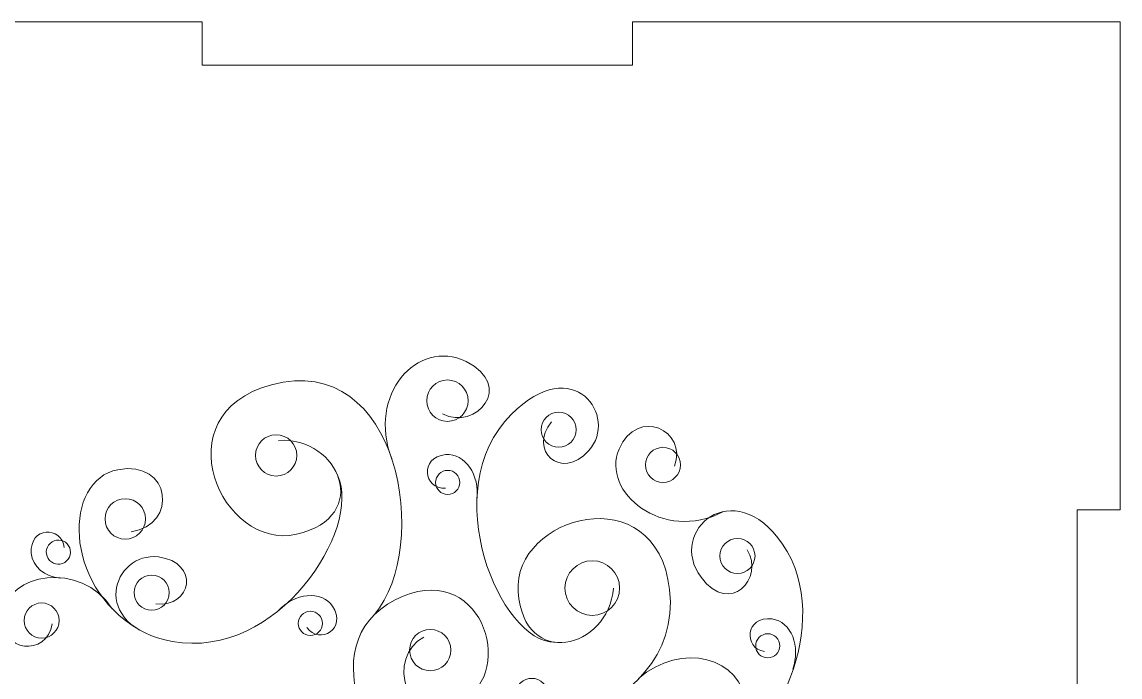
# Model space of a CAD drawing. Header units: millimetres. Extents: x 183 to 502, y -190 to 165.
# Drawn here: x 263.9 to 340.5, y 119.2 to 164.9 of the extents above; entities that cross this region are included whole.
import ezdxf

# ---------------------------------------------------------------- set-up
doc = ezdxf.new("R2010")
doc.units = ezdxf.units.MM
doc.header["$MEASUREMENT"] = 0
doc.layers.add('Camada 1', color=7, linetype='Continuous')

msp = doc.modelspace()

# ---------------------------------------------------------------- linework, layer by layer
at = {"layer": 'Camada 1', "color": 250, "lineweight": 20}
msp.add_open_spline([(337.5123, 40.8585), (337.5123, 40.8585), (337.5123, 70.8585), (337.5123, 70.8585), (337.5123, 70.8585), (337.5123, 70.8585), (340.5123, 70.8585), (340.5123, 70.8585), (340.5123, 70.8585), (340.5123, 70.8585), (340.5123, 100.8585), (340.5123, 100.8585), (340.5123, 100.8585), (340.5123, 100.8585), (337.5123, 100.8585), (337.5123, 100.8585), (337.5123, 100.8585), (337.5123, 100.8585), (337.5123, 130.8585), (337.5123, 130.8585), (337.5123, 130.8585), (337.5123, 130.8585), (340.5123, 130.8585), (340.5123, 130.8585), (340.5123, 130.8585), (340.5123, 130.8585), (340.5123, 164.8585), (340.5123, 164.8585), (340.5123, 164.8585), (340.5123, 164.8585), (337.5123, 164.8585), (337.5123, 164.8585), (337.5123, 164.8585), (337.5123, 164.8585), (306.5123, 164.8585), (306.5123, 164.8585), (306.5123, 164.8585), (306.5123, 164.8585), (306.5123, 161.8585), (306.5123, 161.8585), (306.5123, 161.8585), (306.5123, 161.8585), (276.5123, 161.8585), (276.5123, 161.8585), (276.5123, 161.8585), (276.5123, 161.8585), (276.5123, 164.8585), (276.5123, 164.8585), (276.5123, 164.8585), (276.5123, 164.8585), (246.5123, 164.8585), (246.5123, 164.8585), (246.5123, 164.8585), (246.5123, 164.8585), (246.5123, 161.8585), (246.5123, 161.8585), (246.5123, 161.8585), (246.5123, 161.8585), (216.5123, 161.8585), (216.5123, 161.8585), (216.5123, 161.8585), (216.5123, 161.8585), (216.5123, 164.8585), (216.5123, 164.8585), (216.5123, 164.8585), (216.5123, 164.8585), (185.5123, 164.8585), (185.5123, 164.8585), (185.5123, 164.8585), (185.5123, 164.8585), (182.5123, 164.8585), (182.5123, 164.8585), (182.5123, 164.8585), (182.5123, 164.8585), (182.5123, 130.8585), (182.5123, 130.8585), (182.5123, 130.8585), (182.5123, 130.8585), (185.5123, 130.8585), (185.5123, 130.8585), (185.5123, 130.8585), (185.5123, 130.8585), (185.5123, 100.8585), (185.5123, 100.8585), (185.5123, 100.8585), (185.5123, 100.8585), (182.5123, 100.8585), (182.5123, 100.8585), (182.5123, 100.8585), (182.5123, 100.8585), (182.5123, 70.8585), (182.5123, 70.8585), (182.5123, 70.8585), (182.5123, 70.8585), (185.5123, 70.8585), (185.5123, 70.8585), (185.5123, 70.8585), (185.5123, 70.8585), (185.5123, 40.8585), (185.5123, 40.8585), (185.5123, 40.8585), (185.5123, 40.8585), (182.5123, 40.8585), (182.5123, 40.8585), (182.5123, 40.8585), (182.5123, 40.8585), (182.5123, 6.8585), (182.5123, 6.8585), (182.5123, 6.8585), (182.5123, 6.8585), (185.5123, 6.8585), (185.5123, 6.8585), (185.5123, 6.8585), (185.5123, 6.8585), (216.5123, 6.8585), (216.5123, 6.8585), (216.5123, 6.8585), (216.5123, 6.8585), (216.5123, 9.8585), (216.5123, 9.8585), (216.5123, 9.8585), (216.5123, 9.8585), (246.5123, 9.8585), (246.5123, 9.8585), (246.5123, 9.8585), (246.5123, 9.8585), (246.5123, 6.8585), (246.5123, 6.8585), (246.5123, 6.8585), (246.5123, 6.8585), (276.5123, 6.8585), (276.5123, 6.8585), (276.5123, 6.8585), (276.5123, 6.8585), (276.5123, 9.8585), (276.5123, 9.8585), (276.5123, 9.8585), (276.5123, 9.8585), (306.5123, 9.8585), (306.5123, 9.8585), (306.5123, 9.8585), (306.5123, 9.8585), (306.5123, 6.8585), (306.5123, 6.8585), (306.5123, 6.8585), (306.5123, 6.8585), (337.5123, 6.8585), (337.5123, 6.8585), (337.5123, 6.8585), (337.5123, 6.8585), (340.5123, 6.8585), (340.5123, 6.8585), (340.5123, 6.8585), (340.5123, 6.8585), (340.5123, 40.8585), (340.5123, 40.8585), (340.5123, 40.8585), (340.5123, 40.8585), (337.5123, 40.8585), (337.5123, 40.8585)], degree=3, knots=[0, 0, 0, 0, 0.0243902, 0.0243902, 0.0243902, 0.0243902, 0.0487805, 0.0487805, 0.0487805, 0.0487805, 0.0731707, 0.0731707, 0.0731707, 0.0731707, 0.097561, 0.097561, 0.097561, 0.097561, 0.1219512, 0.1219512, 0.1219512, 0.1219512, 0.1463415, 0.1463415, 0.1463415, 0.1463415, 0.1707317, 0.1707317, 0.1707317, 0.1707317, 0.195122, 0.195122, 0.195122, 0.195122, 0.2195122, 0.2195122, 0.2195122, 0.2195122, 0.2439024, 0.2439024, 0.2439024, 0.2439024, 0.2682927, 0.2682927, 0.2682927, 0.2682927, 0.2926829, 0.2926829, 0.2926829, 0.2926829, 0.3170732, 0.3170732, 0.3170732, 0.3170732, 0.3414634, 0.3414634, 0.3414634, 0.3414634, 0.3658537, 0.3658537, 0.3658537, 0.3658537, 0.3902439, 0.3902439, 0.3902439, 0.3902439, 0.4146341, 0.4146341, 0.4146341, 0.4146341, 0.4390244, 0.4390244, 0.4390244, 0.4390244, 0.4634146, 0.4634146, 0.4634146, 0.4634146, 0.4878049, 0.4878049, 0.4878049, 0.4878049, 0.5121951, 0.5121951, 0.5121951, 0.5121951, 0.5365854, 0.5365854, 0.5365854, 0.5365854, 0.5609756, 0.5609756, 0.5609756, 0.5609756, 0.5853659, 0.5853659, 0.5853659, 0.5853659, 0.6097561, 0.6097561, 0.6097561, 0.6097561, 0.6341463, 0.6341463, 0.6341463, 0.6341463, 0.6585366, 0.6585366, 0.6585366, 0.6585366, 0.6829268, 0.6829268, 0.6829268, 0.6829268, 0.7073171, 0.7073171, 0.7073171, 0.7073171, 0.7317073, 0.7317073, 0.7317073, 0.7317073, 0.7560976, 0.7560976, 0.7560976, 0.7560976, 0.7804878, 0.7804878, 0.7804878, 0.7804878, 0.804878, 0.804878, 0.804878, 0.804878, 0.8292683, 0.8292683, 0.8292683, 0.8292683, 0.8536585, 0.8536585, 0.8536585, 0.8536585, 0.8780488, 0.8780488, 0.8780488, 0.8780488, 0.902439, 0.902439, 0.902439, 0.902439, 0.9268293, 0.9268293, 0.9268293, 0.9268293, 0.9512195, 0.9512195, 0.9512195, 0.9512195, 1, 1, 1, 1], dxfattribs=at)
at = {"layer": 'Camada 1', "color": 175, "lineweight": 9}
for points, knots in [([(289.7329, 134.4457), (288.0048, 138.8182), (291.5009, 142.8717), (294.9129, 141.196), (294.9129, 141.196), (298.3249, 139.5201), (295.6253, 136.348), (293.2744, 137.5465)], [0, 0, 0, 0, 0.3333333, 0.3333333, 0.3333333, 0.3333333, 1, 1, 1, 1]), ([(288.5256, 123.5753), (292.519, 128.2969), (290.2832, 142.0011), (281.3418, 139.5774), (281.3418, 139.5774), (273.632, 137.4876), (277.8963, 127.9765), (283.0871, 129.1618), (283.0871, 129.1618), (288.4081, 130.3766), (286.0926, 135.9654), (281.8367, 135.7014)], [0, 0, 0, 0, 0.25, 0.25, 0.25, 0.25, 0.5, 0.5, 0.5, 0.5, 1, 1, 1, 1]), ([(301.1014, 121.6351), (297.2953, 121.6128), (292.8015, 132.2267), (298.0699, 137.516), (298.0699, 137.516), (302.4219, 141.8855), (305.5669, 137.3375), (303.4782, 134.9936), (303.4782, 134.9936), (301.5361, 132.8148), (299.2135, 135.0537), (300.8802, 136.9909)], [0, 0, 0, 0, 0.25, 0.25, 0.25, 0.25, 0.5, 0.5, 0.5, 0.5, 1, 1, 1, 1]), ([(293.6171, 137.024), (294.4124, 137.024), (295.0612, 137.6726), (295.0612, 138.468), (295.0612, 138.468), (295.0612, 139.2633), (294.4124, 139.9117), (293.6171, 139.9117), (293.6171, 139.9117), (292.8218, 139.9117), (292.1731, 139.2633), (292.1731, 138.468), (292.1731, 138.468), (292.1731, 137.6726), (292.8218, 137.024), (293.6171, 137.024)], [0, 0, 0, 0, 0.2, 0.2, 0.2, 0.2, 0.4, 0.4, 0.4, 0.4, 0.6, 0.6, 0.6, 0.6, 1, 1, 1, 1]), ([(312.8208, 130.7309), (308.659, 128.5433), (304.2982, 132.0932), (305.5836, 135.0898), (305.5836, 135.0898), (306.8691, 138.0862), (310.3846, 136.3647), (309.4455, 133.8987)], [0, 0, 0, 0, 0.3333333, 0.3333333, 0.3333333, 0.3333333, 1, 1, 1, 1]), ([(301.3731, 135.2211), (302.0469, 135.2211), (302.5959, 135.7704), (302.5959, 136.444), (302.5959, 136.444), (302.5959, 137.1176), (302.0469, 137.6668), (301.3731, 137.6668), (301.3731, 137.6668), (300.6997, 137.6668), (300.1502, 137.1176), (300.1502, 136.444), (300.1502, 136.444), (300.1502, 135.7704), (300.6997, 135.2211), (301.3731, 135.2211)], [0, 0, 0, 0, 0.2, 0.2, 0.2, 0.2, 0.4, 0.4, 0.4, 0.4, 0.6, 0.6, 0.6, 0.6, 1, 1, 1, 1]), ([(281.6714, 133.2179), (282.4643, 133.2179), (283.1106, 133.8644), (283.1106, 134.6569), (283.1106, 134.6569), (283.1106, 135.4496), (282.4643, 136.0961), (281.6714, 136.0961), (281.6714, 136.0961), (280.8788, 136.0961), (280.2325, 135.4496), (280.2325, 134.6569), (280.2325, 134.6569), (280.2325, 133.8644), (280.8788, 133.2179), (281.6714, 133.2179)], [0, 0, 0, 0, 0.2, 0.2, 0.2, 0.2, 0.4, 0.4, 0.4, 0.4, 0.6, 0.6, 0.6, 0.6, 1, 1, 1, 1]), ([(295.6692, 131.6143), (295.8867, 133.2416), (294.836, 134.8468), (293.4948, 134.7077), (293.4948, 134.7077), (291.6221, 134.5137), (291.9671, 132.2797), (293.488, 132.3741)], [0, 0, 0, 0, 0.3333333, 0.3333333, 0.3333333, 0.3333333, 1, 1, 1, 1]), ([(308.6402, 132.773), (309.314, 132.773), (309.8635, 133.3224), (309.8635, 133.996), (309.8635, 133.996), (309.8635, 134.6696), (309.314, 135.2189), (308.6402, 135.2189), (308.6402, 135.2189), (307.9668, 135.2189), (307.4173, 134.6696), (307.4173, 133.996), (307.4173, 133.996), (307.4173, 133.3224), (307.9668, 132.773), (308.6402, 132.773)], [0, 0, 0, 0, 0.2, 0.2, 0.2, 0.2, 0.4, 0.4, 0.4, 0.4, 0.6, 0.6, 0.6, 0.6, 1, 1, 1, 1]), ([(272.0968, 122.521), (266.7526, 125.6549), (266.8718, 132.9376), (270.6261, 133.6594), (270.6261, 133.6594), (274.3807, 134.3812), (274.8342, 129.7925), (271.5585, 129.3265)], [0, 0, 0, 0, 0.3333333, 0.3333333, 0.3333333, 0.3333333, 1, 1, 1, 1]), ([(285.962, 133.2264), (287.6757, 129.5612), (281.7885, 120.351), (274.4453, 121.6942), (274.4453, 121.6942), (268.3788, 122.8039), (270.3435, 127.9725), (273.4587, 127.5797), (273.4587, 127.5797), (276.3543, 127.2145), (275.8256, 124.032), (273.2854, 124.3075)], [0, 0, 0, 0, 0.25, 0.25, 0.25, 0.25, 0.5, 0.5, 0.5, 0.5, 1, 1, 1, 1]), ([(291.579, 117.3702), (295.6477, 112.9672), (310.1583, 116.1009), (309.1048, 125.3049), (309.1048, 125.3049), (308.1963, 133.241), (298.1528, 130.4532), (298.5452, 125.1433), (298.5452, 125.1433), (298.9473, 119.7002), (304.8206, 121.1501), (305.1983, 125.3977)], [0, 0, 0, 0, 0.25, 0.25, 0.25, 0.25, 0.5, 0.5, 0.5, 0.5, 1, 1, 1, 1]), ([(293.6351, 131.9315), (294.0981, 131.9315), (294.4762, 132.3092), (294.4762, 132.7726), (294.4762, 132.7726), (294.4762, 133.2358), (294.0981, 133.6137), (293.6351, 133.6137), (293.6351, 133.6137), (293.1716, 133.6137), (292.7939, 133.2358), (292.7939, 132.7726), (292.7939, 132.7726), (292.7939, 132.3092), (293.1716, 131.9315), (293.6351, 131.9315)], [0, 0, 0, 0, 0.2, 0.2, 0.2, 0.2, 0.4, 0.4, 0.4, 0.4, 0.6, 0.6, 0.6, 0.6, 1, 1, 1, 1]), ([(312.7478, 114.4752), (316.1117, 113.9865), (320.7497, 122.9719), (316.9839, 128.4742), (316.9839, 128.4742), (313.5855, 133.4398), (308.9044, 129.3938), (311.2999, 126.1667), (311.2999, 126.1667), (313.338, 123.4214), (315.7391, 126.1512), (314.5035, 128.0702)], [0, 0, 0, 0, 0.25, 0.25, 0.25, 0.25, 0.5, 0.5, 0.5, 0.5, 1, 1, 1, 1]), ([(271.1496, 128.8169), (271.927, 128.8169), (272.561, 129.4508), (272.561, 130.2283), (272.561, 130.2283), (272.561, 131.0056), (271.927, 131.6396), (271.1496, 131.6396), (271.1496, 131.6396), (270.3722, 131.6396), (269.7383, 131.0056), (269.7383, 130.2283), (269.7383, 130.2283), (269.7383, 129.4508), (270.3722, 128.8169), (271.1496, 128.8169)], [0, 0, 0, 0, 0.2, 0.2, 0.2, 0.2, 0.4, 0.4, 0.4, 0.4, 0.6, 0.6, 0.6, 0.6, 1, 1, 1, 1]), ([(266.6092, 126.0926), (265.5453, 126.2317), (264.66, 126.8892), (264.5966, 127.8329), (264.5966, 127.8329), (264.4699, 129.7114), (266.7299, 129.7501), (266.8953, 128.2353)], [0, 0, 0, 0, 0.3333333, 0.3333333, 0.3333333, 0.3333333, 1, 1, 1, 1]), ([(266.045, 128.6318), (266.4402, 128.8761), (266.9586, 128.7538), (267.2029, 128.3585), (267.2029, 128.3585), (267.4472, 127.9634), (267.3248, 127.445), (266.9295, 127.2007), (266.9295, 127.2007), (266.5347, 126.9565), (266.0163, 127.0788), (265.772, 127.4739), (265.772, 127.4739), (265.5278, 127.8691), (265.6501, 128.3875), (266.045, 128.6318)], [0, 0, 0, 0, 0.2, 0.2, 0.2, 0.2, 0.4, 0.4, 0.4, 0.4, 0.6, 0.6, 0.6, 0.6, 1, 1, 1, 1]), ([(313.8381, 126.4236), (314.5115, 126.4236), (315.061, 126.9728), (315.061, 127.6464), (315.061, 127.6464), (315.061, 128.32), (314.5115, 128.8693), (313.8381, 128.8693), (313.8381, 128.8693), (313.1643, 128.8693), (312.6148, 128.32), (312.6148, 127.6464), (312.6148, 127.6464), (312.6148, 126.9728), (313.1643, 126.4236), (313.8381, 126.4236)], [0, 0, 0, 0, 0.2, 0.2, 0.2, 0.2, 0.4, 0.4, 0.4, 0.4, 0.6, 0.6, 0.6, 0.6, 1, 1, 1, 1]), ([(270.2459, 123.973), (268.0174, 127.3721), (262.9203, 126.4315), (262.6354, 123.6272), (262.6354, 123.6272), (262.3505, 120.8228), (265.7306, 120.6499), (266.0546, 122.908)], [0, 0, 0, 0, 0.3333333, 0.3333333, 0.3333333, 0.3333333, 1, 1, 1, 1]), ([(293.3681, 109.7341), (288.4407, 112.6905), (283.8939, 121.448), (289.9792, 124.593), (289.9792, 124.593), (295.8585, 127.6319), (298.5668, 119.6199), (294.5826, 117.5513), (294.5826, 117.5513), (290.4912, 115.4269), (289.3723, 120.6929), (291.9775, 121.9955)], [0, 0, 0, 0, 0.25, 0.25, 0.25, 0.25, 0.5, 0.5, 0.5, 0.5, 1, 1, 1, 1]), ([(303.7164, 123.5057), (304.7656, 123.5057), (305.6219, 124.3615), (305.6219, 125.4111), (305.6219, 125.4111), (305.6219, 126.4604), (304.7656, 127.3163), (303.7164, 127.3163), (303.7164, 127.3163), (302.6669, 127.3163), (301.8111, 126.4604), (301.8111, 125.4111), (301.8111, 125.4111), (301.8111, 124.3615), (302.6669, 123.5057), (303.7164, 123.5057)], [0, 0, 0, 0, 0.2, 0.2, 0.2, 0.2, 0.4, 0.4, 0.4, 0.4, 0.6, 0.6, 0.6, 0.6, 1, 1, 1, 1]), ([(272.9945, 123.8696), (273.6683, 123.8696), (274.2178, 124.4189), (274.2178, 125.0927), (274.2178, 125.0927), (274.2178, 125.7661), (273.6683, 126.3155), (272.9945, 126.3155), (272.9945, 126.3155), (272.3211, 126.3155), (271.7716, 125.7661), (271.7716, 125.0927), (271.7716, 125.0927), (271.7716, 124.4189), (272.3211, 123.8696), (272.9945, 123.8696)], [0, 0, 0, 0, 0.2, 0.2, 0.2, 0.2, 0.4, 0.4, 0.4, 0.4, 0.6, 0.6, 0.6, 0.6, 1, 1, 1, 1]), ([(281.828, 123.8449), (282.9372, 125.0549), (284.8431, 125.2774), (285.5961, 124.1589), (285.5961, 124.1589), (286.6477, 122.5971), (284.712, 121.4301), (283.8095, 122.6577)], [0, 0, 0, 0, 0.3333333, 0.3333333, 0.3333333, 0.3333333, 1, 1, 1, 1]), ([(265.3158, 121.9271), (265.9892, 121.9271), (266.5387, 122.4764), (266.5387, 123.15), (266.5387, 123.15), (266.5387, 123.8236), (265.9892, 124.3731), (265.3158, 124.3731), (265.3158, 124.3731), (264.642, 124.3731), (264.0929, 123.8236), (264.0929, 123.15), (264.0929, 123.15), (264.0929, 122.4764), (264.642, 121.9271), (265.3158, 121.9271)], [0, 0, 0, 0, 0.2, 0.2, 0.2, 0.2, 0.4, 0.4, 0.4, 0.4, 0.6, 0.6, 0.6, 0.6, 1, 1, 1, 1]), ([(284.0593, 122.1102), (284.5227, 122.1102), (284.9005, 122.4882), (284.9005, 122.9514), (284.9005, 122.9514), (284.9005, 123.4146), (284.5227, 123.7925), (284.0593, 123.7925), (284.0593, 123.7925), (283.5959, 123.7925), (283.2181, 123.4146), (283.2181, 122.9514), (283.2181, 122.9514), (283.2181, 122.4882), (283.5959, 122.1102), (284.0593, 122.1102)], [0, 0, 0, 0, 0.2, 0.2, 0.2, 0.2, 0.4, 0.4, 0.4, 0.4, 0.6, 0.6, 0.6, 0.6, 1, 1, 1, 1]), ([(317.6896, 119.7601), (318.2605, 121.2994), (317.5895, 123.0968), (316.2508, 123.257), (316.2508, 123.257), (314.3816, 123.4807), (314.2258, 121.2257), (315.7299, 120.9824)], [0, 0, 0, 0, 0.3333333, 0.3333333, 0.3333333, 0.3333333, 1, 1, 1, 1]), ([(292.4158, 119.6508), (293.2083, 119.6508), (293.855, 120.2973), (293.855, 121.09), (293.855, 121.09), (293.855, 121.8827), (293.2083, 122.5292), (292.4158, 122.5292), (292.4158, 122.5292), (291.6232, 122.5292), (290.9765, 121.8827), (290.9765, 121.09), (290.9765, 121.09), (290.9765, 120.2973), (291.6232, 119.6508), (292.4158, 119.6508)], [0, 0, 0, 0, 0.2, 0.2, 0.2, 0.2, 0.4, 0.4, 0.4, 0.4, 0.6, 0.6, 0.6, 0.6, 1, 1, 1, 1]), ([(315.9476, 120.5469), (316.4105, 120.5469), (316.7887, 120.9248), (316.7887, 121.388), (316.7887, 121.388), (316.7887, 121.8513), (316.4105, 122.2292), (315.9476, 122.2292), (315.9476, 122.2292), (315.4841, 122.2292), (315.1064, 121.8513), (315.1064, 121.388), (315.1064, 121.388), (315.1064, 120.9248), (315.4841, 120.5469), (315.9476, 120.5469)], [0, 0, 0, 0, 0.2, 0.2, 0.2, 0.2, 0.4, 0.4, 0.4, 0.4, 0.6, 0.6, 0.6, 0.6, 1, 1, 1, 1]), ([(306.9368, 119.1058), (309.8878, 121.6948), (314.1895, 120.6353), (314.4565, 117.203), (314.4565, 117.203), (314.7518, 113.4131), (310.6469, 114.1213), (310.4815, 116.7549)], [0, 0, 0, 0, 0.3333333, 0.3333333, 0.3333333, 0.3333333, 1, 1, 1, 1]), ([(297.8659, 115.4685), (299.5072, 115.4349), (300.9846, 116.6589), (300.6962, 117.976), (300.6962, 117.976), (300.2937, 119.8151), (298.1125, 119.2218), (298.3767, 117.7212)], [0, 0, 0, 0, 0.3333333, 0.3333333, 0.3333333, 0.3333333, 1, 1, 1, 1])]:
    msp.add_open_spline(points, degree=3, knots=knots, dxfattribs=at)

doc.saveas('drawing.dxf')
